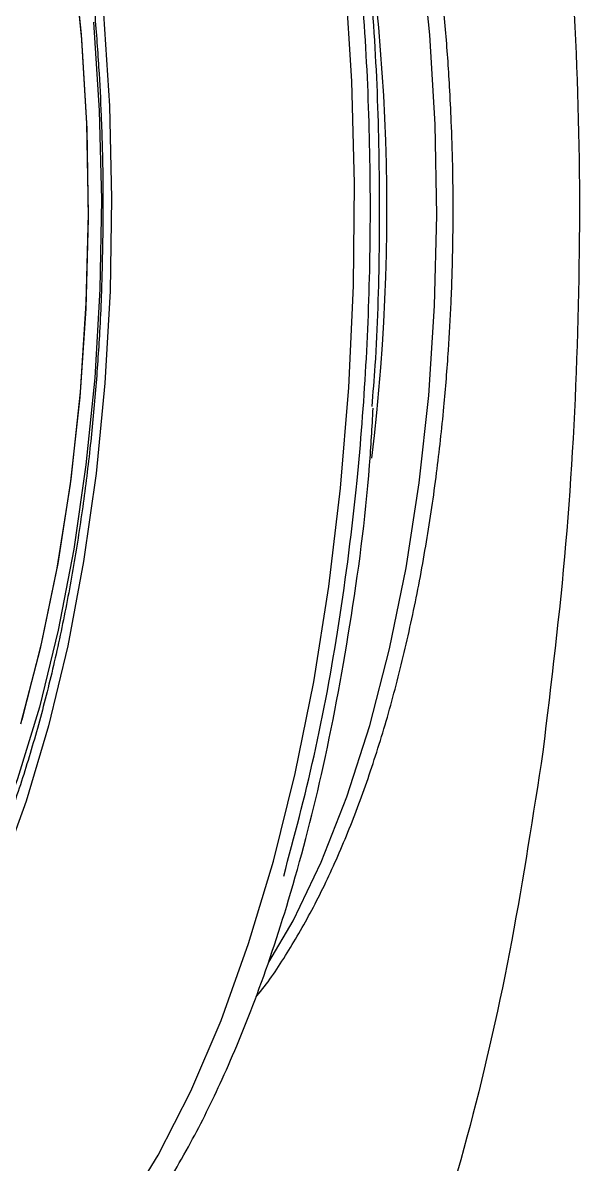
# Model space of a CAD drawing. Header units: inches. Extents: x 2 to 87, y 6 to 129.
# Drawn here: x 76.214 to 77.076, y 64.055 to 65.821 of the extents above; entities that cross this region are included whole.
import ezdxf

# ---------------------------------------------------------------- set-up
doc = ezdxf.new("R2010")
doc.units = ezdxf.units.IN
doc.header["$MEASUREMENT"] = 0
doc.layers.add('1', color=4, linetype='Continuous')

# ---------------------------------------------------------------- blocks, each defined once
blk = doc.blocks.new('2026 STRIDE')
at = {"layer": '1', "color": 3, "flags": 128}
for points in [[(74.2308, 43.287), (74.2691, 43.4147), (74.3027, 43.55), (74.3314, 43.6921), (74.3549, 43.8397), (74.3731, 43.9918), (74.3858, 44.1472), (74.393, 44.3047), (74.3945, 44.4631), (74.3903, 44.6213), (74.3806, 44.778), (74.3653, 44.932), (74.3446, 45.0821), (74.3187, 45.2273), (74.2877, 45.3663), (74.2518, 45.4982), (74.2114, 45.622), (74.1668, 45.7366), (74.1183, 45.8413)], [(73.5322, 45.8659), (73.5892, 45.8323), (73.6446, 45.7851), (73.6979, 45.7248), (73.7485, 45.6521), (73.7959, 45.5675), (73.8397, 45.472), (73.8795, 45.3663), (73.9149, 45.2517), (73.9456, 45.129), (73.9711, 44.9996), (73.9914, 44.8647), (74.0062, 44.7256), (74.0153, 44.5835), (74.0188, 44.44), (74.0164, 44.2963), (74.0084, 44.1539), (73.9947, 44.0141), (73.9754, 43.8783), (73.9509, 43.7477), (73.9212, 43.6237), (73.8867, 43.5074)], [(73.9907, 44.713), (73.9996, 44.5761), (74.0029, 44.4378), (74.0005, 44.2994), (73.9926, 44.1622), (73.9791, 44.0277), (73.9602, 43.8971), (73.9361, 43.7718), (73.907, 43.653), (73.8733, 43.5418), (73.8352, 43.4395), (73.7931, 43.3469), (73.7475, 43.2651), (73.6988, 43.1948), (73.6475, 43.1368), (73.5941, 43.0916), (73.5391, 43.0596), (73.4831, 43.0413), (73.436, 43.0365)], [(73.9907, 44.713), (73.9996, 44.5761), (74.0029, 44.4378), (74.0005, 44.2994), (73.9926, 44.1622), (73.9791, 44.0277), (73.9602, 43.8971), (73.9361, 43.7718), (73.907, 43.653), (73.8733, 43.5418), (73.8352, 43.4395), (73.7931, 43.3469), (73.7475, 43.2651), (73.6988, 43.1948), (73.6475, 43.1368), (73.5941, 43.0916), (73.5391, 43.0596), (73.4831, 43.0413), (73.436, 43.0365)], [(73.9578, 44.8287), (73.9717, 44.6936), (73.9799, 44.5558), (73.9824, 44.4167), (73.9791, 44.2777), (73.9701, 44.1402), (73.9555, 44.0056), (73.9354, 43.8753), (73.91, 43.7508), (73.8797, 43.6331)], [(73.9588, 44.821), (73.9723, 44.6857), (73.9802, 44.5478), (73.9824, 44.4087), (73.9788, 44.2697), (73.9694, 44.1323), (73.9545, 43.998), (73.9341, 43.868), (73.9084, 43.7438), (73.8778, 43.6265)], [(74.2622, 43.2582), (74.2994, 43.3221), (74.3431, 43.4128), (74.3828, 43.5138), (74.4182, 43.6242), (74.4488, 43.7428), (74.4744, 43.8684), (74.4946, 43.9997), (74.5094, 44.1353), (74.5184, 44.2738), (74.5217, 44.414), (74.5192, 44.5542), (74.5109, 44.693), (74.497, 44.8291), (74.4775, 44.9611), (74.4526, 45.0875), (74.4227, 45.2071), (74.3879, 45.3187), (74.3488, 45.4211), (74.3056, 45.5132), (74.2686, 45.5787)], [(73.8867, 43.5074), (73.8477, 43.4), (73.8046, 43.3024), (73.7578, 43.2157), (73.7078, 43.1406), (73.655, 43.0779), (73.6, 43.0282), (73.5432, 42.9919), (73.4853, 42.9695), (73.4267, 42.9611), (73.3681, 42.9668), (73.31, 42.9866), (73.253, 43.0202), (73.1976, 43.0674), (73.1542, 43.1153)], [(73.3449, 42.7747), (73.3541, 42.7645), (73.4143, 42.7069), (73.4763, 42.6623), (73.5397, 42.6311), (73.604, 42.6137), (73.6686, 42.61), (73.7331, 42.6201), (73.797, 42.644), (73.8599, 42.6814), (73.9211, 42.7321), (73.9803, 42.7957), (74.037, 42.8717), (74.0909, 42.9596), (74.1413, 43.0586), (74.1881, 43.168), (74.2308, 43.287)]]:
    blk.add_lwpolyline(points, dxfattribs=at)
at = {"layer": '1', "color": 3}
blk.add_arc((71.3012, 44.422), 3.1435, 352.9862, 13.4821, dxfattribs=at)
for points, knots in [([(73.4637, 45.8346), (73.4776, 45.8334), (73.5064, 45.831), (73.5501, 45.8142), (73.5944, 45.7882), (73.6378, 45.7526), (73.6804, 45.7077), (73.7218, 45.6535), (73.7616, 45.5903), (73.7996, 45.5184), (73.8352, 45.4383), (73.8682, 45.3507), (73.8981, 45.2563), (73.9246, 45.1561), (73.9476, 45.0513), (73.9667, 44.9437), (73.9816, 44.8366), (73.9921, 44.7364), (73.9988, 44.6473), (74.0032, 44.5615), (74.0052, 44.4891), (74.0054, 44.4419), (74.0054, 44.4262)], [0, 0, 0, 0, 0.054001, 0.111382, 0.166634, 0.220845, 0.274691, 0.328498, 0.382405, 0.436485, 0.490729, 0.545089, 0.599479, 0.653777, 0.707788, 0.761155, 0.813099, 0.861341, 0.901574, 0.935992, 0.978725, 1, 1, 1, 1]), ([(74.285, 43.3915), (74.3013, 43.4525), (74.3344, 43.5765), (74.3723, 43.7826), (74.3984, 43.986), (74.4135, 44.1809), (74.4199, 44.3629), (74.4187, 44.5469), (74.4097, 44.7309), (74.3931, 44.9117), (74.3691, 45.0861), (74.3382, 45.2523), (74.2975, 45.4237), (74.2451, 45.5938), (74.1885, 45.7405), (74.1485, 45.816), (74.1327, 45.8456)], [0, 0, 0, 0, 0.079688, 0.161847, 0.246318, 0.312349, 0.378388, 0.445824, 0.513267, 0.580703, 0.648147, 0.714178, 0.780216, 0.864681, 0.946841, 1, 1, 1, 1]), ([(74.2421, 43.2045), (74.2436, 43.2063), (74.2606, 43.2258), (74.2905, 43.2716), (74.3315, 43.342), (74.3693, 43.4212), (74.4039, 43.5073), (74.4351, 43.6001), (74.4627, 43.6984), (74.4865, 43.8013), (74.5063, 43.907), (74.5218, 44.0124), (74.5328, 44.1118), (74.5399, 44.2001), (74.5445, 44.2839), (74.5467, 44.3569), (74.5475, 44.4504), (74.5458, 44.5322), (74.5412, 44.6248), (74.5357, 44.7026), (74.5267, 44.7937), (74.5145, 44.887), (74.4989, 44.9816), (74.48, 45.0756), (74.4577, 45.1672), (74.4323, 45.2555), (74.4039, 45.3393), (74.3726, 45.4178), (74.3388, 45.4905), (74.3023, 45.5564), (74.2711, 45.6057), (74.2514, 45.6303), (74.2454, 45.6378)], [0, 0, 0, 0, 0.003995, 0.044396, 0.084729, 0.125009, 0.165223, 0.205335, 0.245277, 0.284933, 0.324069, 0.362163, 0.397692, 0.42779, 0.452809, 0.482979, 0.501521, 0.54718, 0.565401, 0.59558, 0.626695, 0.659852, 0.6942, 0.729394, 0.765157, 0.801295, 0.837668, 0.874175, 0.910747, 0.94734, 0.98394, 1, 1, 1, 1]), ([(74.4217, 44.1178), (74.4234, 44.1389), (74.43, 44.2192), (74.4339, 44.363), (74.4332, 44.5469), (74.4241, 44.7309), (74.4075, 44.9117), (74.3834, 45.0859), (74.3529, 45.2528), (74.3271, 45.3559), (74.3143, 45.4074)], [0, 0, 0, 0, 0.047946, 0.182327, 0.319551, 0.456791, 0.594015, 0.731254, 0.86562, 1, 1, 1, 1]), ([(74.7253, 44.8887), (74.7316, 44.7801), (74.7444, 44.5626), (74.7419, 44.2324), (74.7247, 43.9034), (74.6988, 43.6905), (74.6859, 43.5838)], [0, 0, 0, 0, 0.24879, 0.498205, 0.748518, 1, 1, 1, 1]), ([(74.0054, 44.4262), (74.005, 44.3802), (74.0043, 44.3158), (73.9997, 44.2216), (73.9943, 44.1426), (73.9854, 44.05), (73.9735, 43.9551), (73.9582, 43.8588), (73.9397, 43.7632), (73.918, 43.67), (73.8932, 43.5803), (73.8657, 43.4952), (73.8356, 43.4156), (73.8033, 43.3422), (73.769, 43.2755), (73.7331, 43.2161), (73.6959, 43.1641), (73.6576, 43.1198), (73.6186, 43.0832), (73.5788, 43.0543), (73.5381, 43.0329), (73.4958, 43.0201), (73.4624, 43.0148), (73.4427, 43.0179), (73.438, 43.0187)], [0, 0, 0, 0, 0.060453, 0.084566, 0.124505, 0.165681, 0.20955, 0.254976, 0.301489, 0.348706, 0.396354, 0.444223, 0.492157, 0.540037, 0.587781, 0.635347, 0.682747, 0.730073, 0.777525, 0.825488, 0.874675, 0.926297, 0.982244, 1, 1, 1, 1]), ([(73.4765, 42.6614), (73.4932, 42.6517), (73.5292, 42.6309), (73.5813, 42.6128), (73.628, 42.6035), (73.6668, 42.6007), (73.703, 42.6019), (73.7414, 42.6075), (73.783, 42.6187), (73.8356, 42.64), (73.8957, 42.6758), (73.9586, 42.7283), (74.0214, 42.7952), (74.0821, 42.8768), (74.1401, 42.9741), (74.1924, 43.0795), (74.2439, 43.2038), (74.2963, 43.36), (74.3471, 43.5532), (74.3892, 43.7789), (74.4154, 43.9709), (74.4217, 44.0858), (74.4234, 44.1153)], [0, 0, 0, 0, 0.039927, 0.085641, 0.121114, 0.147468, 0.174292, 0.203753, 0.235843, 0.270556, 0.327109, 0.379347, 0.426727, 0.489285, 0.545321, 0.596656, 0.654531, 0.721863, 0.798648, 0.883788, 0.970192, 1, 1, 1, 1]), ([(74.6859, 43.5838), (74.6708, 43.4857), (74.64, 43.2861), (74.5753, 42.998), (74.5201, 42.8198), (74.492, 42.7292)], [0, 0, 0, 0, 0.322319, 0.655534, 1, 1, 1, 1])]:
    blk.add_open_spline(points, degree=3, knots=knots, dxfattribs=at)

msp = doc.modelspace()

# ---------------------------------------------------------------- block references
msp.add_blockref('2026 STRIDE', (2.3326, 21.1096))

doc.saveas('drawing.dxf')
